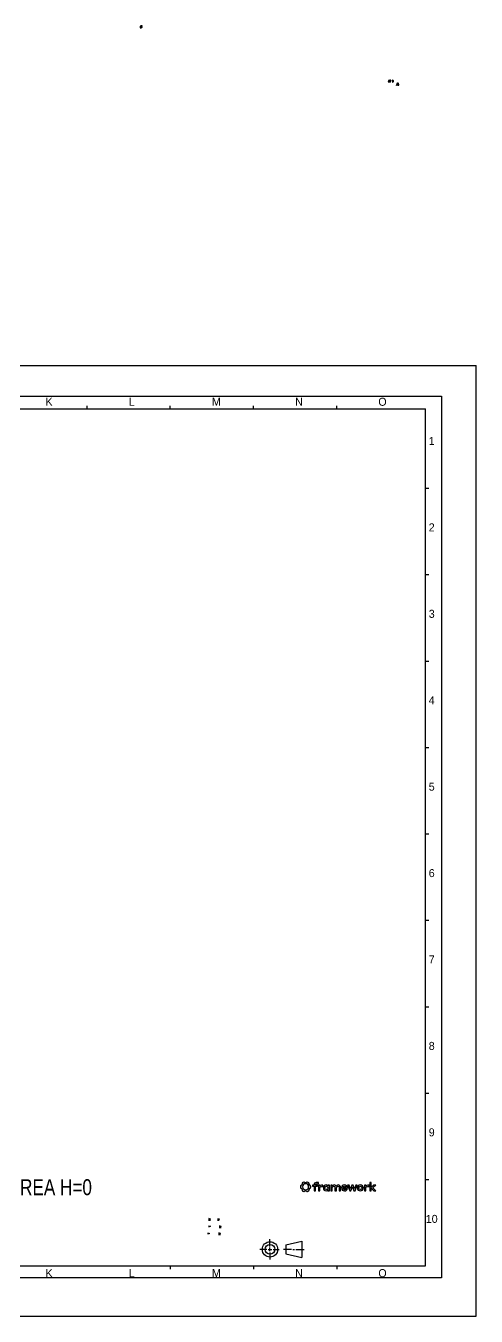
# Model space of a CAD drawing. Header units: millimetres. Extents: x 0 to 841, y 0 to 806.
# Drawn here: x 560 to 841, y 0 to 806 of the extents above; entities that cross this region are included whole.
import ezdxf

# ---------------------------------------------------------------- set-up
doc = ezdxf.new("R2010")
doc.units = ezdxf.units.MM
doc.header["$LTSCALE"] = 46.255
doc.layers.get('0').update_dxf_attribs({"linetype": 'CONTINUOUS'})
doc.layers.add('DETAIL', color=7, linetype='CONTINUOUS')
doc.styles.get("Standard").update_dxf_attribs({"font": 'txt', "width": 0.8})
doc.styles.add('TEXTSTYLE_2', font='txt')

# ---------------------------------------------------------------- blocks, each defined once
blk = doc.blocks.new('SYM301_BL0', base_point=(680.55, 51.63))
at = {"color": 2, "linetype": 'CONTINUOUS'}
for p, q in [((679.93, 52.2), (681.17, 51.73)), ((681.15, 51.73), (679.93, 51.42)), ((679.93, 51.05), (681.12, 51.05))]:
    blk.add_line(p, q, dxfattribs=at)
blk = doc.blocks.new('SYM301_BL1', base_point=(681.04, 56.01))
at = {"color": 2, "linetype": 'CONTINUOUS'}
for p, q in [((680.42, 56.59), (681.66, 56.12)), ((681.63, 56.12), (680.42, 55.81)), ((680.42, 55.44), (681.61, 55.44))]:
    blk.add_line(p, q, dxfattribs=at)
blk = doc.blocks.new('SYM301_BL2', base_point=(679.89, 60.52))
at = {"color": 2, "linetype": 'CONTINUOUS'}
for p, q in [((679.27, 61.1), (680.51, 60.63)), ((680.49, 60.63), (679.27, 60.32)), ((679.27, 59.95), (680.46, 59.95))]:
    blk.add_line(p, q, dxfattribs=at)
blk = doc.blocks.new('SYM301_BL3', base_point=(674.39, 60.6))
at = {"color": 2, "linetype": 'CONTINUOUS'}
for p, q in [((673.77, 61.17), (675.01, 60.71)), ((674.99, 60.71), (673.77, 60.4)), ((673.77, 60.03), (674.96, 60.03))]:
    blk.add_line(p, q, dxfattribs=at)
blk = doc.blocks.new('SYM001_BL4', base_point=(674.36, 56.08))
at = {"color": 2, "linetype": 'CONTINUOUS'}
for p, q in [((673.76, 56.47), (674.98, 56.16)), ((674.98, 56.16), (673.74, 55.69))]:
    blk.add_line(p, q, dxfattribs=at)
blk = doc.blocks.new('SYM001_BL5', base_point=(673.63, 51.64))
at = {"color": 2, "linetype": 'CONTINUOUS'}
for p, q in [((674.25, 51.71), (673.01, 51.25)), ((673.03, 52.03), (674.25, 51.71))]:
    blk.add_line(p, q, dxfattribs=at)

msp = doc.modelspace()

# ---------------------------------------------------------------- hatches: boundary and pattern name
at = {"linetype": 'CONTINUOUS'}
h = msp.add_hatch(color=2, dxfattribs=at)
h.paths.add_polyline_path([(762.748, 78.361), (763.638, 80.808), (764.535, 78.361), (765.335, 78.361), (766.621, 81.907), (765.759, 81.907), (764.952, 79.564), (764.09, 81.935), (763.304, 81.935), (762.436, 79.543), (761.622, 81.907), (760.656, 81.907), (761.97, 78.361)])
edge = h.paths.add_edge_path()
edge.add_line((740.615, 78.389), (740.615, 81.156))
edge.add_line((740.615, 81.156), (741.873, 81.156))
edge.add_line((741.873, 81.156), (741.873, 81.907))
edge.add_line((741.873, 81.907), (740.615, 81.907))
edge.add_line((740.615, 81.907), (740.615, 82.247))
edge.add_spline(control_points=[(740.615, 82.247), (740.615, 82.602), (740.781, 82.797), (741.171, 82.797)], knot_values=[0, 0, 0, 0, 1, 1, 1, 1], degree=3, periodic=0)
edge.add_line((741.171, 82.797), (742.415, 82.797))
edge.add_line((742.415, 82.797), (742.415, 83.506))
edge.add_line((742.415, 83.506), (740.9, 83.506))
edge.add_spline(control_points=[(740.9, 83.506), (740.1, 83.506), (739.725, 83.103), (739.725, 82.421)], knot_values=[0, 0, 0, 0, 1, 1, 1, 1], degree=3, periodic=0)
edge.add_line((739.725, 82.421), (739.725, 81.907))
edge.add_line((739.725, 81.907), (738.758, 81.907))
edge.add_line((738.758, 81.907), (738.758, 81.156))
edge.add_line((738.758, 81.156), (739.725, 81.156))
edge.add_line((739.725, 81.156), (739.725, 78.389))
edge.add_line((739.725, 78.389), (740.615, 78.389))
edge = h.paths.add_edge_path()
edge.add_line((743.279, 78.389), (743.279, 80.238))
edge.add_spline(control_points=[(743.279, 80.238), (743.279, 80.794), (743.55, 81.045), (744.3, 81.045)], knot_values=[0, 0, 0, 0, 1, 1, 1, 1], degree=3, periodic=0)
edge.add_line((744.3, 81.045), (745.239, 81.045))
edge.add_line((745.239, 81.045), (745.239, 81.927))
edge.add_line((745.239, 81.927), (744.419, 81.927))
edge.add_spline(control_points=[(744.419, 81.927), (743.64, 81.927), (743.369, 81.517), (743.279, 81.316)], knot_values=[0, 0, 0, 0, 1, 1, 1, 1], degree=3, periodic=0)
edge.add_line((743.279, 81.316), (743.279, 81.907))
edge.add_line((743.279, 81.907), (742.395, 81.907))
edge.add_line((742.395, 81.907), (742.395, 78.389))
edge.add_line((742.395, 78.389), (743.279, 78.389))
edge = h.paths.add_edge_path()
edge.add_line((749.227, 78.389), (749.227, 81.907))
edge.add_line((749.227, 81.907), (748.337, 81.907))
edge.add_line((748.337, 81.907), (748.337, 81.378))
edge.add_spline(control_points=[(748.337, 81.378), (748.26, 81.524), (747.906, 81.983), (747.162, 81.983)], knot_values=[0, 0, 0, 0, 1, 1, 1, 1], degree=3, periodic=0)
edge.add_spline(control_points=[(747.162, 81.983), (746.251, 81.983), (745.5, 81.288), (745.5, 80.148)], knot_values=[0, 0, 0, 0, 1, 1, 1, 1], degree=3, periodic=0)
edge.add_spline(control_points=[(745.5, 80.148), (745.5, 78.993), (746.251, 78.312), (747.155, 78.312)], knot_values=[0, 0, 0, 0, 1, 1, 1, 1], degree=3, periodic=0)
edge.add_spline(control_points=[(747.155, 78.312), (747.927, 78.312), (748.274, 78.799), (748.344, 78.945)], knot_values=[0, 0, 0, 0, 1, 1, 1, 1], degree=3, periodic=0)
edge.add_line((748.344, 78.945), (748.344, 78.389))
edge.add_line((748.344, 78.389), (749.227, 78.389))
edge = h.paths.add_edge_path()
edge.add_line((751.015, 78.389), (751.015, 80.266))
edge.add_spline(control_points=[(751.015, 80.266), (751.015, 80.808), (751.356, 81.191), (751.885, 81.191)], knot_values=[0, 0, 0, 0, 1, 1, 1, 1], degree=3, periodic=0)
edge.add_spline(control_points=[(751.885, 81.191), (752.399, 81.191), (752.719, 80.822), (752.719, 80.266)], knot_values=[0, 0, 0, 0, 1, 1, 1, 1], degree=3, periodic=0)
edge.add_line((752.719, 80.266), (752.719, 78.389))
edge.add_line((752.719, 78.389), (753.609, 78.389))
edge.add_line((753.609, 78.389), (753.609, 80.266))
edge.add_spline(control_points=[(753.609, 80.266), (753.609, 80.808), (753.949, 81.191), (754.478, 81.191)], knot_values=[0, 0, 0, 0, 1, 1, 1, 1], degree=3, periodic=0)
edge.add_spline(control_points=[(754.478, 81.191), (754.992, 81.191), (755.312, 80.822), (755.312, 80.266)], knot_values=[0, 0, 0, 0, 1, 1, 1, 1], degree=3, periodic=0)
edge.add_line((755.312, 80.266), (755.312, 78.389))
edge.add_line((755.312, 78.389), (756.202, 78.389))
edge.add_line((756.202, 78.389), (756.202, 80.44))
edge.add_spline(control_points=[(756.202, 80.44), (756.202, 81.337), (755.632, 81.983), (754.742, 81.983)], knot_values=[0, 0, 0, 0, 1, 1, 1, 1], degree=3, periodic=0)
edge.add_spline(control_points=[(754.742, 81.983), (753.998, 81.983), (753.609, 81.517), (753.449, 81.198)], knot_values=[0, 0, 0, 0, 1, 1, 1, 1], degree=3, periodic=0)
edge.add_spline(control_points=[(753.449, 81.198), (753.226, 81.677), (752.768, 81.983), (752.17, 81.983)], knot_values=[0, 0, 0, 0, 1, 1, 1, 1], degree=3, periodic=0)
edge.add_spline(control_points=[(752.17, 81.983), (751.537, 81.983), (751.148, 81.573), (751.015, 81.316)], knot_values=[0, 0, 0, 0, 1, 1, 1, 1], degree=3, periodic=0)
edge.add_line((751.015, 81.316), (751.015, 81.907))
edge.add_line((751.015, 81.907), (750.133, 81.907))
edge.add_line((750.133, 81.907), (750.133, 78.389))
edge.add_line((750.133, 78.389), (751.015, 78.389))
edge = h.paths.add_edge_path()
edge.add_line((772.062, 78.389), (772.062, 80.238))
edge.add_spline(control_points=[(772.062, 80.238), (772.062, 80.794), (772.333, 81.045), (773.083, 81.045)], knot_values=[0, 0, 0, 0, 1, 1, 1, 1], degree=3, periodic=0)
edge.add_line((773.083, 81.045), (774.022, 81.045))
edge.add_line((774.022, 81.045), (774.022, 81.927))
edge.add_line((774.022, 81.927), (773.202, 81.927))
edge.add_spline(control_points=[(773.202, 81.927), (772.423, 81.927), (772.152, 81.517), (772.062, 81.316)], knot_values=[0, 0, 0, 0, 1, 1, 1, 1], degree=3, periodic=0)
edge.add_line((772.062, 81.316), (772.062, 81.907))
edge.add_line((772.062, 81.907), (771.179, 81.907))
edge.add_line((771.179, 81.907), (771.179, 78.389))
edge.add_line((771.179, 78.389), (772.062, 78.389))
h.paths.add_polyline_path([(775.42, 78.389), (775.42, 79.988), (777.103, 78.389), (778.292, 78.389), (776.324, 80.266), (778.194, 81.907), (777.033, 81.907), (775.42, 80.475), (775.42, 83.506), (774.544, 83.506), (774.544, 78.389)])
edge = h.paths.add_edge_path()
edge.add_spline(control_points=[(759.587, 79.418), (759.524, 79.32), (759.295, 79.035), (758.732, 79.035)], knot_values=[0, 0, 0, 0, 1, 1, 1, 1], degree=3, periodic=0)
edge.add_spline(control_points=[(758.732, 79.035), (758.148, 79.035), (757.751, 79.452), (757.71, 80.002)], knot_values=[0, 0, 0, 0, 1, 1, 1, 1], degree=3, periodic=0)
edge.add_line((757.71, 80.002), (760.505, 80.002))
edge.add_line((760.505, 80.002), (760.505, 80.099))
edge.add_spline(control_points=[(760.505, 80.099), (760.505, 81.253), (759.747, 81.997), (758.662, 81.997)], knot_values=[0, 0, 0, 0, 1, 1, 1, 1], degree=3, periodic=0)
edge.add_spline(control_points=[(758.662, 81.997), (757.585, 81.997), (756.82, 81.239), (756.82, 80.148)], knot_values=[0, 0, 0, 0, 1, 1, 1, 1], degree=3, periodic=0)
edge.add_spline(control_points=[(756.82, 80.148), (756.82, 79.091), (757.585, 78.299), (758.732, 78.299)], knot_values=[0, 0, 0, 0, 1, 1, 1, 1], degree=3, periodic=0)
edge.add_spline(control_points=[(758.732, 78.299), (759.927, 78.299), (760.407, 79.056), (760.463, 79.418)], knot_values=[0, 0, 0, 0, 1, 1, 1, 1], degree=3, periodic=0)
edge.add_line((760.463, 79.418), (759.587, 79.418))
edge = h.paths.add_edge_path()
edge.add_spline(control_points=[(757.738, 80.613), (757.849, 81.045), (758.183, 81.309), (758.662, 81.309)], knot_values=[0, 0, 0, 0, 1, 1, 1, 1], degree=3, periodic=0)
edge.add_spline(control_points=[(758.662, 81.309), (759.114, 81.309), (759.448, 81.058), (759.573, 80.613)], knot_values=[0, 0, 0, 0, 1, 1, 1, 1], degree=3, periodic=0)
edge.add_line((759.573, 80.613), (757.738, 80.613))
edge = h.paths.add_edge_path()
edge.add_spline(control_points=[(733.535, 83.822), (733.437, 83.878), (733.32, 83.887), (733.215, 83.846)], knot_values=[0, 0, 0, 0, 1, 1, 1, 1], degree=3, periodic=0)
edge.add_arc((734.365, 80.86), 3.201, 111.07378, 129.039945)
edge.add_spline(control_points=[(732.349, 83.346), (732.262, 83.275), (732.211, 83.17), (732.211, 83.057)], knot_values=[0, 0, 0, 0, 1, 1, 1, 1], degree=3, periodic=0)
edge.add_line((732.211, 83.057), (732.211, 82.509))
edge.add_arc((731.492, 82.508), 0.719, 299.969452, 360.007606, ccw=False)
edge.add_line((731.851, 81.885), (731.376, 81.61))
edge.add_spline(control_points=[(731.376, 81.61), (731.278, 81.554), (731.212, 81.457), (731.195, 81.346)], knot_values=[0, 0, 0, 0, 1, 1, 1, 1], degree=3, periodic=0)
edge.add_arc((734.378, 80.847), 3.222, 171.098209, 180.025403)
edge.add_arc((734.372, 80.844), 3.216, 179.970801, 188.910553)
edge.add_spline(control_points=[(731.195, 80.346), (731.212, 80.235), (731.278, 80.138), (731.376, 80.082)], knot_values=[0, 0, 0, 0, 1, 1, 1, 1], degree=3, periodic=0)
edge.add_line((731.376, 80.082), (731.851, 79.807))
edge.add_arc((731.491, 79.184), 0.72, 360.006539, 419.99405, ccw=False)
edge.add_line((732.211, 79.184), (732.211, 78.635))
edge.add_arc((732.581, 78.635), 0.37, 180.062488, 231.266728)
edge.add_arc((734.365, 80.832), 3.201, 230.960087, 248.926259)
edge.add_spline(control_points=[(733.215, 77.846), (733.32, 77.805), (733.437, 77.813), (733.535, 77.87)], knot_values=[0, 0, 0, 0, 1, 1, 1, 1], degree=3, periodic=0)
edge.add_line((733.535, 77.87), (734.011, 78.145))
edge.add_arc((734.37, 77.521), 0.72, 420.007554, 479.992446, ccw=False)
edge.add_line((734.73, 78.145), (735.206, 77.87))
edge.add_spline(control_points=[(735.206, 77.87), (735.304, 77.813), (735.421, 77.805), (735.526, 77.846)], knot_values=[0, 0, 0, 0, 1, 1, 1, 1], degree=3, periodic=0)
edge.add_arc((734.373, 80.838), 3.207, 291.079905, 309.017587)
edge.add_arc((736.159, 78.635), 0.371, 308.83386, 359.927574)
edge.add_line((736.53, 78.635), (736.53, 79.184))
edge.add_arc((737.25, 79.184), 0.72, 480.005939, 539.993462, ccw=False)
edge.add_line((736.89, 79.807), (737.366, 80.082))
edge.add_spline(control_points=[(737.366, 80.082), (737.463, 80.138), (737.529, 80.235), (737.546, 80.346)], knot_values=[0, 0, 0, 0, 1, 1, 1, 1], degree=3, periodic=0)
edge.add_arc((734.369, 80.846), 3.216, 351.057139, 359.997513)
edge.add_arc((734.363, 80.846), 3.222, 0.006292, 8.934054)
edge.add_arc((737.18, 81.29), 0.371, 8.736693, 59.927656)
edge.add_line((737.366, 81.61), (736.89, 81.885))
edge.add_arc((737.249, 82.508), 0.719, 539.992394, 600.030559, ccw=False)
edge.add_line((736.53, 82.509), (736.53, 83.057))
edge.add_spline(control_points=[(736.53, 83.057), (736.53, 83.17), (736.479, 83.275), (736.392, 83.346)], knot_values=[0, 0, 0, 0, 1, 1, 1, 1], degree=3, periodic=0)
edge.add_arc((734.373, 80.854), 3.207, 50.98238, 68.920056)
edge.add_spline(control_points=[(735.526, 83.846), (735.421, 83.887), (735.304, 83.878), (735.206, 83.822)], knot_values=[0, 0, 0, 0, 1, 1, 1, 1], degree=3, periodic=0)
edge.add_line((735.206, 83.822), (734.73, 83.548))
edge.add_arc((734.37, 84.17), 0.719, 599.944991, 660.055009, ccw=False)
edge.add_line((734.011, 83.548), (733.535, 83.822))
edge = h.paths.add_edge_path()
edge.add_arc((734.37, 80.846), 1.931, -89.993013, 0.001365)
edge.add_arc((734.37, 80.846), 1.931, -0.001363, 89.993013)
edge.add_arc((734.371, 80.846), 1.932, 90.005764, 179.994236)
edge.add_arc((734.371, 80.846), 1.932, 180.005762, 269.994236)
edge = h.paths.add_edge_path()
edge.add_spline(control_points=[(746.404, 80.148), (746.404, 80.746), (746.793, 81.204), (747.391, 81.204)], knot_values=[0, 0, 0, 0, 1, 1, 1, 1], degree=3, periodic=0)
edge.add_spline(control_points=[(747.391, 81.204), (747.968, 81.204), (748.351, 80.746), (748.351, 80.148)], knot_values=[0, 0, 0, 0, 1, 1, 1, 1], degree=3, periodic=0)
edge.add_spline(control_points=[(748.351, 80.148), (748.351, 79.55), (747.968, 79.091), (747.391, 79.091)], knot_values=[0, 0, 0, 0, 1, 1, 1, 1], degree=3, periodic=0)
edge.add_spline(control_points=[(747.391, 79.091), (746.793, 79.091), (746.404, 79.55), (746.404, 80.148)], knot_values=[0, 0, 0, 0, 1, 1, 1, 1], degree=3, periodic=0)
edge = h.paths.add_edge_path()
edge.add_spline(control_points=[(767.669, 80.148), (767.669, 80.739), (768.072, 81.204), (768.67, 81.204)], knot_values=[0, 0, 0, 0, 1, 1, 1, 1], degree=3, periodic=0)
edge.add_spline(control_points=[(768.67, 81.204), (769.261, 81.204), (769.664, 80.746), (769.664, 80.148)], knot_values=[0, 0, 0, 0, 1, 1, 1, 1], degree=3, periodic=0)
edge.add_spline(control_points=[(769.664, 80.148), (769.664, 79.55), (769.261, 79.091), (768.67, 79.091)], knot_values=[0, 0, 0, 0, 1, 1, 1, 1], degree=3, periodic=0)
edge.add_spline(control_points=[(768.67, 79.091), (768.072, 79.091), (767.669, 79.557), (767.669, 80.148)], knot_values=[0, 0, 0, 0, 1, 1, 1, 1], degree=3, periodic=0)
edge = h.paths.add_edge_path()
edge.add_spline(control_points=[(766.772, 80.148), (766.772, 79.077), (767.585, 78.298), (768.67, 78.298)], knot_values=[0, 0, 0, 0, 1, 1, 1, 1], degree=3, periodic=0)
edge.add_spline(control_points=[(768.67, 78.298), (769.741, 78.298), (770.561, 79.077), (770.561, 80.148)], knot_values=[0, 0, 0, 0, 1, 1, 1, 1], degree=3, periodic=0)
edge.add_spline(control_points=[(770.561, 80.148), (770.561, 81.218), (769.741, 81.997), (768.67, 81.997)], knot_values=[0, 0, 0, 0, 1, 1, 1, 1], degree=3, periodic=0)
edge.add_spline(control_points=[(768.67, 81.997), (767.585, 81.997), (766.772, 81.218), (766.772, 80.148)], knot_values=[0, 0, 0, 0, 1, 1, 1, 1], degree=3, periodic=0)

# ---------------------------------------------------------------- linework, layer by layer
at = {"color": 4, "linetype": 'CONTINUOUS'}
for p, q in [((0, 594), (841, 594)), ((841, 0), (841, 594)), ((16.342, 574.885), (819.342, 574.885)), ((819.342, 574.885), (819.342, 23.885)), ((25.842, 566.885), (809.342, 566.885)), ((597.842, 566.885), (597.842, 568.885)), ((649.842, 566.885), (649.842, 568.885)), ((701.842, 566.885), (701.842, 568.885)), ((753.842, 566.885), (753.842, 568.885)), ((809.342, 31.385), (809.342, 566.885)), ((809.342, 517.385), (811.342, 517.385)), ((809.342, 463.385), (811.342, 463.385)), ((809.342, 409.385), (811.342, 409.385)), ((809.342, 355.385), (811.342, 355.385)), ((809.342, 301.385), (811.342, 301.385)), ((809.342, 247.385), (811.342, 247.385)), ((809.342, 193.385), (811.342, 193.385)), ((809.342, 139.385), (811.342, 139.385)), ((809.342, 85.385), (811.342, 85.385)), ((25.842, 31.385), (809.342, 31.385)), ((649.842, 31.385), (649.842, 29.385)), ((701.842, 31.385), (701.842, 29.385)), ((753.842, 31.385), (753.842, 29.385)), ((819.342, 23.885), (16.342, 23.885)), ((0, 0), (841, 0))]:
    msp.add_line(p, q, dxfattribs=at)
at = {"color": 7, "linetype": 'CONTINUOUS'}
for p, q in [((731.851, 81.885), (731.376, 81.61)), ((732.211, 83.057), (732.211, 82.509)), ((734.011, 83.548), (733.535, 83.822)), ((735.206, 83.822), (734.73, 83.548)), ((736.53, 82.509), (736.53, 83.057)), ((737.366, 81.61), (736.89, 81.885)), ((739.725, 81.907), (738.758, 81.907)), ((738.758, 81.907), (738.758, 81.156)), ((738.758, 81.156), (739.725, 81.156)), ((739.725, 82.421), (739.725, 81.907)), ((739.725, 81.156), (739.725, 78.389)), ((740.615, 81.907), (740.615, 82.247)), ((741.873, 81.907), (740.615, 81.907)), ((740.615, 81.156), (741.873, 81.156)), ((740.615, 78.389), (740.615, 81.156)), ((742.415, 83.506), (740.9, 83.506)), ((741.171, 82.797), (742.415, 82.797)), ((741.873, 81.156), (741.873, 81.907)), ((743.279, 81.907), (742.395, 81.907)), ((742.395, 81.907), (742.395, 78.389)), ((742.415, 82.797), (742.415, 83.506)), ((743.279, 81.316), (743.279, 81.907)), ((744.3, 81.045), (745.239, 81.045)), ((745.239, 81.927), (744.419, 81.927)), ((745.239, 81.045), (745.239, 81.927)), ((749.227, 81.907), (748.337, 81.907)), ((748.337, 81.907), (748.337, 81.378)), ((749.227, 78.389), (749.227, 81.907)), ((751.015, 81.907), (750.133, 81.907)), ((750.133, 81.907), (750.133, 78.389)), ((751.015, 81.316), (751.015, 81.907)), ((761.622, 81.907), (760.656, 81.907)), ((760.656, 81.907), (761.97, 78.361)), ((762.436, 79.543), (761.622, 81.907)), ((763.304, 81.935), (762.436, 79.543)), ((762.748, 78.361), (763.638, 80.808)), ((764.09, 81.935), (763.304, 81.935)), ((763.638, 80.808), (764.535, 78.361)), ((764.952, 79.564), (764.09, 81.935)), ((765.759, 81.907), (764.952, 79.564)), ((765.335, 78.361), (766.621, 81.907)), ((766.621, 81.907), (765.759, 81.907)), ((772.062, 81.907), (771.179, 81.907)), ((771.179, 81.907), (771.179, 78.389)), ((772.062, 81.316), (772.062, 81.907)), ((773.083, 81.045), (774.022, 81.045)), ((774.022, 81.927), (773.202, 81.927)), ((774.022, 81.045), (774.022, 81.927)), ((775.42, 83.506), (774.544, 83.506)), ((774.544, 83.506), (774.544, 78.389)), ((775.42, 80.475), (775.42, 83.506)), ((777.033, 81.907), (775.42, 80.475)), ((776.324, 80.266), (778.194, 81.907)), ((778.194, 81.907), (777.033, 81.907)), ((731.376, 80.082), (731.851, 79.807)), ((732.211, 79.184), (732.211, 78.635)), ((733.535, 77.87), (734.011, 78.145)), ((734.73, 78.145), (735.206, 77.87)), ((736.53, 78.635), (736.53, 79.184)), ((736.89, 79.807), (737.366, 80.082)), ((739.725, 78.389), (740.615, 78.389)), ((742.395, 78.389), (743.279, 78.389)), ((743.279, 78.389), (743.279, 80.238)), ((748.344, 78.945), (748.344, 78.389)), ((748.344, 78.389), (749.227, 78.389)), ((750.133, 78.389), (751.015, 78.389)), ((751.015, 78.389), (751.015, 80.266)), ((752.719, 80.266), (752.719, 78.389)), ((752.719, 78.389), (753.609, 78.389)), ((753.609, 78.389), (753.609, 80.266)), ((755.312, 80.266), (755.312, 78.389)), ((755.312, 78.389), (756.202, 78.389)), ((756.202, 78.389), (756.202, 80.44)), ((757.71, 80.002), (760.505, 80.002)), ((759.573, 80.613), (757.738, 80.613)), ((760.463, 79.418), (759.587, 79.418)), ((760.505, 80.002), (760.505, 80.099)), ((761.97, 78.361), (762.748, 78.361)), ((764.535, 78.361), (765.335, 78.361)), ((771.179, 78.389), (772.062, 78.389)), ((772.062, 78.389), (772.062, 80.238)), ((774.544, 78.389), (775.42, 78.389)), ((775.42, 79.988), (777.103, 78.389)), ((775.42, 78.389), (775.42, 79.988)), ((778.292, 78.389), (776.324, 80.266)), ((777.103, 78.389), (778.292, 78.389)), ((710.263, 41.762), (705.863, 41.762)), ((711.075, 41.762), (713.214, 41.762)), ((712.144, 43.643), (712.144, 48.043)), ((712.144, 40.692), (712.144, 42.831)), ((714.025, 41.762), (717.926, 41.762)), ((725.579, 41.762), (720.616, 41.762)), ((722.116, 44.628), (731.995, 46.785)), ((722.116, 44.628), (722.116, 38.895)), ((726.376, 41.762), (727.405, 41.762)), ((728.202, 41.762), (733.495, 41.762)), ((731.995, 46.785), (731.995, 36.738)), ((712.144, 39.88), (712.144, 35.48)), ((722.116, 38.895), (731.995, 36.738))]:
    msp.add_line(p, q, dxfattribs=at)
for radius in [4.781, 3.061]:
    msp.add_circle((712.144, 41.762), radius, dxfattribs=at)
for centre, radius, start, end in [((734.378, 80.847), 3.222, 171.098209, 180.025403), ((734.372, 80.844), 3.216, 179.970801, 188.910553), ((731.492, 82.508), 0.719, 299.969452, 0.007606), ((734.365, 80.86), 3.201, 111.07378, 129.039945), ((734.371, 80.846), 1.932, 90.005764, 179.994236), ((734.371, 80.846), 1.932, 180.005762, 269.994236), ((734.37, 84.17), 0.719, 239.944991, 300.055009), ((734.37, 80.846), 1.931, 359.998637, 89.993013), ((734.37, 80.846), 1.931, 270.006987, 0.001365), ((734.373, 80.854), 3.207, 50.98238, 68.920056), ((737.249, 82.508), 0.719, 179.992394, 240.030559), ((737.18, 81.29), 0.371, 8.736693, 59.927656), ((734.363, 80.846), 3.222, 0.006292, 8.934054), ((734.369, 80.846), 3.216, 351.057139, 359.997513), ((731.491, 79.184), 0.72, 0.006539, 59.99405), ((732.581, 78.635), 0.37, 180.062488, 231.266728), ((734.365, 80.832), 3.201, 230.960087, 248.926259), ((734.37, 77.521), 0.72, 60.007554, 119.992446), ((734.373, 80.838), 3.207, 291.079905, 309.017587), ((736.159, 78.635), 0.371, 308.83386, 359.927574), ((737.25, 79.184), 0.72, 120.005939, 179.993462)]:
    msp.add_arc(centre, radius, start, end, dxfattribs=at)
for points in [[(731.376, 81.61), (731.278, 81.554), (731.212, 81.457), (731.195, 81.346)], [(732.349, 83.346), (732.262, 83.275), (732.211, 83.17), (732.211, 83.057)], [(733.535, 83.822), (733.437, 83.878), (733.32, 83.887), (733.215, 83.846)], [(735.526, 83.846), (735.421, 83.887), (735.304, 83.878), (735.206, 83.822)], [(736.53, 83.057), (736.53, 83.17), (736.479, 83.275), (736.392, 83.346)], [(740.9, 83.506), (740.1, 83.506), (739.725, 83.103), (739.725, 82.421)], [(740.615, 82.247), (740.615, 82.602), (740.781, 82.797), (741.171, 82.797)], [(744.419, 81.927), (743.64, 81.927), (743.369, 81.517), (743.279, 81.316)], [(743.279, 80.238), (743.279, 80.794), (743.55, 81.045), (744.3, 81.045)], [(747.162, 81.983), (746.251, 81.983), (745.5, 81.288), (745.5, 80.148)], [(746.404, 80.148), (746.404, 80.746), (746.793, 81.204), (747.391, 81.204)], [(748.337, 81.378), (748.26, 81.524), (747.906, 81.983), (747.162, 81.983)], [(747.391, 81.204), (747.968, 81.204), (748.351, 80.746), (748.351, 80.148)], [(752.17, 81.983), (751.537, 81.983), (751.148, 81.573), (751.015, 81.316)], [(751.015, 80.266), (751.015, 80.808), (751.356, 81.191), (751.885, 81.191)], [(751.885, 81.191), (752.399, 81.191), (752.719, 80.822), (752.719, 80.266)], [(753.449, 81.198), (753.226, 81.677), (752.768, 81.983), (752.17, 81.983)], [(754.742, 81.983), (753.998, 81.983), (753.609, 81.517), (753.449, 81.198)], [(753.609, 80.266), (753.609, 80.808), (753.949, 81.191), (754.478, 81.191)], [(754.478, 81.191), (754.992, 81.191), (755.312, 80.822), (755.312, 80.266)], [(756.202, 80.44), (756.202, 81.337), (755.632, 81.983), (754.742, 81.983)], [(758.662, 81.997), (757.585, 81.997), (756.82, 81.239), (756.82, 80.148)], [(757.738, 80.613), (757.849, 81.045), (758.183, 81.309), (758.662, 81.309)], [(760.505, 80.099), (760.505, 81.253), (759.747, 81.997), (758.662, 81.997)], [(758.662, 81.309), (759.114, 81.309), (759.448, 81.058), (759.573, 80.613)], [(768.67, 81.997), (767.585, 81.997), (766.772, 81.218), (766.772, 80.148)], [(767.669, 80.148), (767.669, 80.739), (768.072, 81.204), (768.67, 81.204)], [(770.561, 80.148), (770.561, 81.218), (769.741, 81.997), (768.67, 81.997)], [(768.67, 81.204), (769.261, 81.204), (769.664, 80.746), (769.664, 80.148)], [(773.202, 81.927), (772.423, 81.927), (772.152, 81.517), (772.062, 81.316)], [(772.062, 80.238), (772.062, 80.794), (772.333, 81.045), (773.083, 81.045)], [(731.195, 80.346), (731.212, 80.235), (731.278, 80.138), (731.376, 80.082)], [(733.215, 77.846), (733.32, 77.805), (733.437, 77.813), (733.535, 77.87)], [(735.206, 77.87), (735.304, 77.813), (735.421, 77.805), (735.526, 77.846)], [(737.366, 80.082), (737.463, 80.138), (737.529, 80.235), (737.546, 80.346)], [(745.5, 80.148), (745.5, 78.993), (746.251, 78.312), (747.155, 78.312)], [(747.391, 79.091), (746.793, 79.091), (746.404, 79.55), (746.404, 80.148)], [(747.155, 78.312), (747.927, 78.312), (748.274, 78.799), (748.344, 78.945)], [(748.351, 80.148), (748.351, 79.55), (747.968, 79.091), (747.391, 79.091)], [(756.82, 80.148), (756.82, 79.091), (757.585, 78.299), (758.732, 78.299)], [(758.732, 79.035), (758.148, 79.035), (757.751, 79.452), (757.71, 80.002)], [(758.732, 78.299), (759.927, 78.299), (760.407, 79.056), (760.463, 79.418)], [(759.587, 79.418), (759.524, 79.32), (759.295, 79.035), (758.732, 79.035)], [(766.772, 80.148), (766.772, 79.077), (767.585, 78.298), (768.67, 78.298)], [(768.67, 79.091), (768.072, 79.091), (767.669, 79.557), (767.669, 80.148)], [(769.664, 80.148), (769.664, 79.55), (769.261, 79.091), (768.67, 79.091)], [(768.67, 78.298), (769.741, 78.298), (770.561, 79.077), (770.561, 80.148)]]:
    msp.add_open_spline(points, degree=3, dxfattribs=at)
at = {"layer": 'DETAIL', "color": 1, "linetype": 'CONTINUOUS'}
for points, knots in [([(631.469, 805.467), (631.469, 805.467), (631.603, 805.467), (631.603, 805.467), (631.625, 805.341), (631.675, 805.254), (631.851, 805.254), (632.007, 805.254), (632.104, 805.359), (632.104, 805.533), (632.104, 805.696), (632.009, 805.802), (631.862, 805.802), (631.729, 805.802), (631.651, 805.76), (631.59, 805.691), (631.59, 805.691), (631.539, 805.691), (631.539, 805.691), (631.539, 805.691), (631.539, 806.308), (631.539, 806.308), (631.539, 806.308), (632.186, 806.308), (632.186, 806.308), (632.186, 806.308), (632.186, 806.187), (632.186, 806.187), (632.186, 806.187), (631.655, 806.187), (631.655, 806.187), (631.655, 806.187), (631.655, 805.836), (631.655, 805.836), (631.701, 805.88), (631.78, 805.915), (631.89, 805.915), (632.096, 805.915), (632.248, 805.768), (632.248, 805.533), (632.248, 805.289), (632.072, 805.141), (631.853, 805.141), (631.604, 805.141), (631.485, 805.278), (631.469, 805.467)], [0, 0, 0, 0, 1, 1, 1, 2, 2, 2, 3, 3, 3, 4, 4, 4, 5, 5, 5, 6, 6, 6, 7, 7, 7, 8, 8, 8, 9, 9, 9, 10, 10, 10, 11, 11, 11, 12, 12, 12, 13, 13, 13, 14, 14, 14, 15, 15, 15, 15]), ([(631.007, 805.296), (631.007, 805.296), (631.141, 805.296), (631.141, 805.296), (631.164, 805.17), (631.214, 805.083), (631.389, 805.083), (631.546, 805.083), (631.643, 805.187), (631.643, 805.362), (631.643, 805.525), (631.547, 805.631), (631.4, 805.631), (631.267, 805.631), (631.189, 805.589), (631.128, 805.519), (631.128, 805.519), (631.077, 805.519), (631.077, 805.519), (631.077, 805.519), (631.077, 806.137), (631.077, 806.137), (631.077, 806.137), (631.724, 806.137), (631.724, 806.137), (631.724, 806.137), (631.724, 806.016), (631.724, 806.016), (631.724, 806.016), (631.193, 806.016), (631.193, 806.016), (631.193, 806.016), (631.193, 805.665), (631.193, 805.665), (631.239, 805.708), (631.318, 805.744), (631.428, 805.744), (631.634, 805.744), (631.786, 805.597), (631.786, 805.362), (631.786, 805.118), (631.61, 804.97), (631.391, 804.97), (631.142, 804.97), (631.023, 805.107), (631.007, 805.296)], [0, 0, 0, 0, 1, 1, 1, 2, 2, 2, 3, 3, 3, 4, 4, 4, 5, 5, 5, 6, 6, 6, 7, 7, 7, 8, 8, 8, 9, 9, 9, 10, 10, 10, 11, 11, 11, 12, 12, 12, 13, 13, 13, 14, 14, 14, 15, 15, 15, 15]), ([(786.086, 771.506), (786.086, 771.506), (786.215, 771.506), (786.215, 771.506), (786.228, 771.369), (786.31, 771.265), (786.492, 771.265), (786.673, 771.265), (786.755, 771.352), (786.755, 771.487), (786.755, 771.635), (786.675, 771.711), (786.512, 771.711), (786.512, 771.711), (786.425, 771.711), (786.425, 771.711), (786.425, 771.711), (786.425, 771.829), (786.425, 771.829), (786.425, 771.829), (786.505, 771.829), (786.505, 771.829), (786.655, 771.829), (786.721, 771.899), (786.721, 772.026), (786.721, 772.135), (786.652, 772.219), (786.512, 772.219), (786.368, 772.219), (786.272, 772.132), (786.257, 772.001), (786.257, 772.001), (786.135, 772.001), (786.135, 772.001), (786.143, 772.183), (786.293, 772.334), (786.512, 772.334), (786.731, 772.334), (786.858, 772.188), (786.858, 772.028), (786.858, 771.898), (786.781, 771.82), (786.676, 771.777), (786.812, 771.742), (786.899, 771.647), (786.899, 771.487), (786.899, 771.278), (786.728, 771.151), (786.489, 771.151), (786.244, 771.151), (786.094, 771.304), (786.086, 771.506)], [0, 0, 0, 0, 1, 1, 1, 2, 2, 2, 3, 3, 3, 4, 4, 4, 5, 5, 5, 6, 6, 6, 7, 7, 7, 8, 8, 8, 9, 9, 9, 10, 10, 10, 11, 11, 11, 12, 12, 12, 13, 13, 13, 14, 14, 14, 15, 15, 15, 16, 16, 16, 17, 17, 17, 17]), ([(787.439, 772.413), (787.439, 772.413), (787.561, 772.413), (787.561, 772.413), (787.561, 772.413), (787.092, 770.924), (787.092, 770.924), (787.092, 770.924), (786.969, 770.924), (786.969, 770.924), (786.969, 770.924), (787.439, 772.413), (787.439, 772.413)], [0, 0, 0, 0, 1, 1, 1, 2, 2, 2, 3, 3, 3, 4, 4, 4, 4]), ([(788.43, 771.472), (788.43, 771.472), (788.559, 771.472), (788.559, 771.472), (788.572, 771.334), (788.654, 771.23), (788.836, 771.23), (789.017, 771.23), (789.099, 771.317), (789.099, 771.452), (789.099, 771.601), (789.019, 771.676), (788.856, 771.676), (788.856, 771.676), (788.768, 771.676), (788.768, 771.676), (788.768, 771.676), (788.768, 771.794), (788.768, 771.794), (788.768, 771.794), (788.849, 771.794), (788.849, 771.794), (788.999, 771.794), (789.065, 771.865), (789.065, 771.991), (789.065, 772.1), (788.996, 772.185), (788.856, 772.185), (788.712, 772.185), (788.615, 772.097), (788.601, 771.966), (788.601, 771.966), (788.479, 771.966), (788.479, 771.966), (788.486, 772.149), (788.636, 772.299), (788.856, 772.299), (789.075, 772.299), (789.202, 772.154), (789.202, 771.994), (789.202, 771.863), (789.125, 771.786), (789.02, 771.743), (789.155, 771.707), (789.243, 771.612), (789.243, 771.452), (789.243, 771.243), (789.072, 771.117), (788.833, 771.117), (788.588, 771.117), (788.438, 771.27), (788.43, 771.472)], [0, 0, 0, 0, 1, 1, 1, 2, 2, 2, 3, 3, 3, 4, 4, 4, 5, 5, 5, 6, 6, 6, 7, 7, 7, 8, 8, 8, 9, 9, 9, 10, 10, 10, 11, 11, 11, 12, 12, 12, 13, 13, 13, 14, 14, 14, 15, 15, 15, 16, 16, 16, 17, 17, 17, 17]), ([(791.637, 770.543), (791.637, 770.543), (791.759, 770.543), (791.759, 770.543), (791.759, 770.543), (791.29, 769.053), (791.29, 769.053), (791.29, 769.053), (791.168, 769.053), (791.168, 769.053), (791.168, 769.053), (791.637, 770.543), (791.637, 770.543)], [0, 0, 0, 0, 1, 1, 1, 2, 2, 2, 3, 3, 3, 4, 4, 4, 4]), ([(791.913, 769.494), (791.913, 769.494), (792.047, 769.494), (792.047, 769.494), (792.07, 769.368), (792.12, 769.281), (792.295, 769.281), (792.452, 769.281), (792.549, 769.386), (792.549, 769.56), (792.549, 769.723), (792.453, 769.829), (792.307, 769.829), (792.173, 769.829), (792.096, 769.787), (792.035, 769.718), (792.035, 769.718), (791.983, 769.718), (791.983, 769.718), (791.983, 769.718), (791.983, 770.335), (791.983, 770.335), (791.983, 770.335), (792.631, 770.335), (792.631, 770.335), (792.631, 770.335), (792.631, 770.215), (792.631, 770.215), (792.631, 770.215), (792.099, 770.215), (792.099, 770.215), (792.099, 770.215), (792.099, 769.863), (792.099, 769.863), (792.146, 769.907), (792.225, 769.942), (792.334, 769.942), (792.54, 769.942), (792.692, 769.795), (792.692, 769.56), (792.692, 769.316), (792.516, 769.168), (792.297, 769.168), (792.049, 769.168), (791.93, 769.305), (791.913, 769.494)], [0, 0, 0, 0, 1, 1, 1, 2, 2, 2, 3, 3, 3, 4, 4, 4, 5, 5, 5, 6, 6, 6, 7, 7, 7, 8, 8, 8, 9, 9, 9, 10, 10, 10, 11, 11, 11, 12, 12, 12, 13, 13, 13, 14, 14, 14, 15, 15, 15, 15])]:
    msp.add_open_spline(points, degree=3, knots=knots, dxfattribs=at)

# ---------------------------------------------------------------- block references
at = {"color": 2, "linetype": 'CONTINUOUS'}
for name, p in [('SYM001_BL4', (674.357, 56.083)), ('SYM301_BL3', (674.393, 60.602)), ('SYM301_BL2', (679.891, 60.525)), ('SYM301_BL1', (681.039, 56.014)), ('SYM001_BL5', (673.628, 51.636)), ('SYM301_BL0', (680.553, 51.625))]:
    msp.add_blockref(name, p, dxfattribs=at)

# ---------------------------------------------------------------- texts
at = {"color": 2, "linetype": 'CONTINUOUS', "char_height": 5, "attachment_point": 1, "line_spacing_factor": 0.9, "style": 'TEXTSTYLE_2'}
for s, insert, width in [('K', (571.842, 573.885), 5), ('L', (623.842, 573.885), 5), ('M', (675.842, 573.885), 5), ('N', (727.842, 573.885), 5), ('O', (779.842, 573.885), 5), ('1', (811.342, 549.385), 5), ('2', (811.342, 495.385), 5), ('3', (811.342, 441.385), 5), ('4', (811.342, 387.385), 5), ('5', (811.342, 333.385), 5), ('6', (811.342, 279.385), 5), ('7', (811.342, 225.385), 5), ('8', (811.342, 171.385), 5), ('9', (811.342, 117.385), 5), ('10', (809.484, 63.302), 10), ('K', (571.842, 29.385), 5), ('L', (623.842, 29.385), 5), ('M', (675.842, 29.385), 5), ('N', (727.842, 29.385), 5), ('O', (779.842, 29.385), 5)]:
    msp.add_mtext(s, dxfattribs=dict(at, insert=insert, width=width))
at = {"layer": 'DETAIL', "color": 2, "linetype": 'CONTINUOUS', "insert": (511.399, 85.604), "char_height": 10, "width": 112, "attachment_point": 1, "line_spacing_factor": 0.9}
msp.add_mtext('WHITE AREA H=0', dxfattribs=at)

doc.saveas('drawing.dxf')
